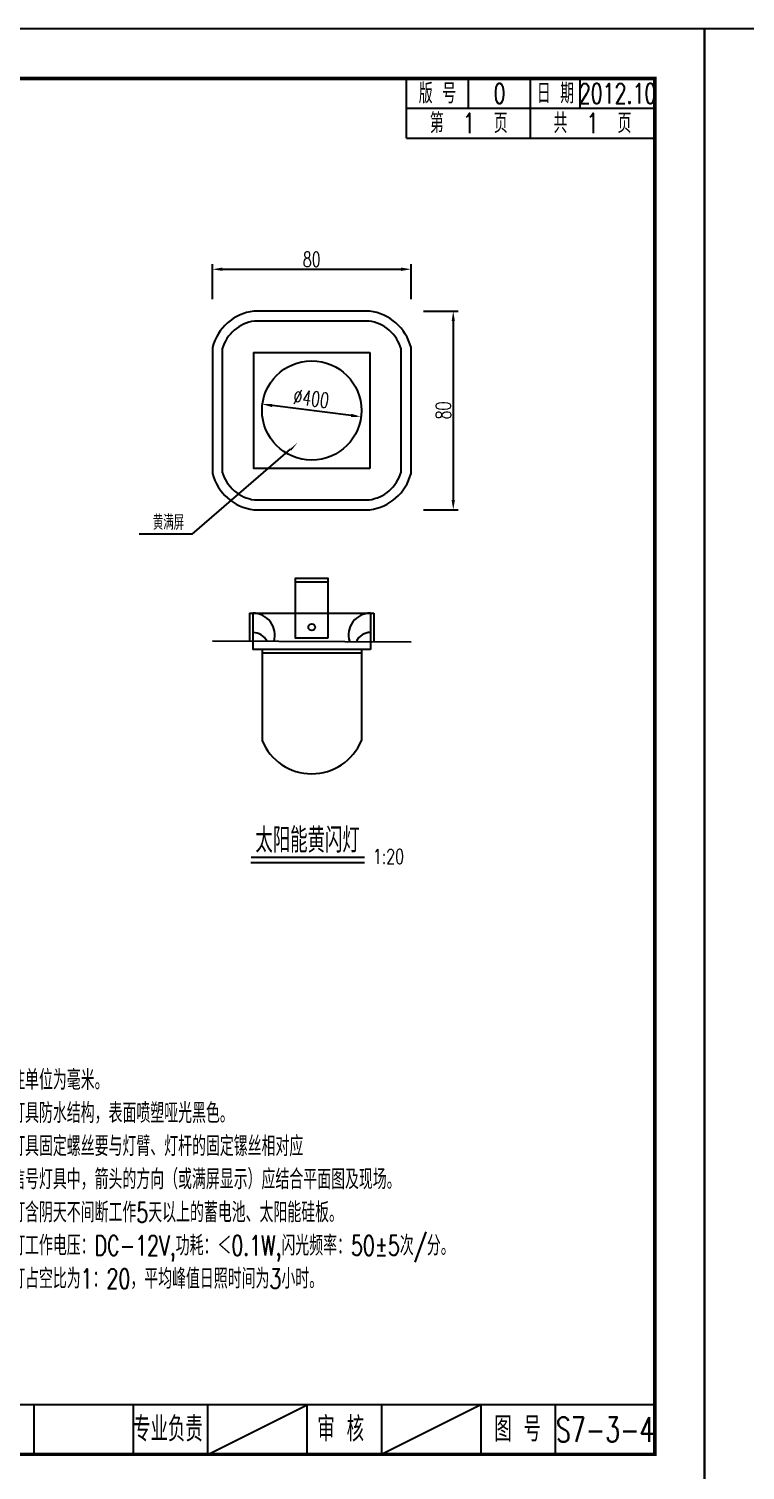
# Model space of a CAD drawing. Extents: x 12342 to 271026, y -9164 to -8044.
# Drawn here: x 13133.9 to 13278.1, y -8857.7 to -8567.5 of the extents above; entities that cross this region are included whole.
import ezdxf
from ezdxf.enums import TextEntityAlignment as Align

# ---------------------------------------------------------------- set-up
doc = ezdxf.new("R2010")
doc.units = 0
doc.header["$LTSCALE"] = 2
doc.header["$PDMODE"] = 32
doc.header["$PDSIZE"] = 0.3
doc.layers.get('0').update_dxf_attribs({"linetype": 'CONTINUOUS'})
doc.layers.get('DEFPOINTS').update_dxf_attribs({"linetype": 'CONTINUOUS'})
for name, color, linetype in [('1111111111', 7, 'CONTINUOUS'), ('图层1', 7, 'CONTINUOUS'), ('图框', 7, 'CONTINUOUS'), ('尺寸标注', 4, 'CONTINUOUS'), ('文字', 7, 'CONTINUOUS'), ('边线', 7, 'CONTINUOUS')]:
    doc.layers.add(name, color=color, linetype=linetype)
doc.styles.get("Standard").update_dxf_attribs({"font": 'simplex1.shx', "width": 0.7, "bigfont": 'hztxt.shx'})
doc.dimstyles.new('1：20', dxfattribs={"dimtxt": 3, "dimasz": 2, "dimexe": 1, "dimexo": 1, "dimgap": 0.5, "dimtad": 1, "dimlfac": 2, "dimrnd": 0.0095, "dimdsep": 46, "dimtxsty": 'Standard', "dimcen": 0.09, "dimclrd": 256, "dimclre": 256, "dimclrt": 256, "dimadec": 0, "dimazin": 0, "dimtfac": 1, "dimtix": 1, "dimtmove": 2, "dimatfit": 3, "dimfxl": 0, "dimtolj": 1, "dimtzin": 0, "dimarcsym": 0})

# ---------------------------------------------------------------- blocks, each defined once
blk = doc.blocks.new('series')
at = {"width": 0.75}
for tag, height, p in [('页码', 4, (-35, -19)), ('图名', 5, (-220, -282)), ('图号', 5, (-20, -282))]:
    blk.add_attdef(tag, text='', height=height, dxfattribs=at).set_placement(p, align=Align.MIDDLE_CENTER)
blk = doc.blocks.new('*D698')
at = {"layer": 'DEFPOINTS', "color": 0}
for p in [(13180.94, -8643.12), (13200.78, -8645.63)]:
    blk.add_point(p, dxfattribs=at)
at = {"layer": '尺寸标注', "lineweight": -2}
blk.add_line((13198.79, -8645.38), (13182.92, -8643.37), dxfattribs=at)
at = {"layer": '尺寸标注'}
for points in [[(13182.96, -8643.04), (13182.88, -8643.71), (13180.94, -8643.12)], [(13198.84, -8645.05), (13198.75, -8645.71), (13200.78, -8645.63)]]:
    blk.add_solid(points, dxfattribs=at)
at = {"layer": '尺寸标注', "insert": (13190.76, -8641.96), "char_height": 3, "attachment_point": 5, "rotation": 352.8058}
blk.add_mtext('\\A1;%%c400', dxfattribs=at)
blk = doc.blocks.new('*D700')
at = {"layer": 'DEFPOINTS', "color": 0}
for p in [(13210.86, -8615.95), (13170.86, -8637.2), (13210.86, -8637.2)]:
    blk.add_point(p, dxfattribs=at)
at = {"layer": '尺寸标注', "lineweight": -2}
for p, q in [((13170.86, -8621.95), (13170.86, -8614.95)), ((13210.86, -8621.95), (13210.86, -8614.95)), ((13172.86, -8615.95), (13208.86, -8615.95))]:
    blk.add_line(p, q, dxfattribs=at)
at = {"layer": '尺寸标注'}
for points in [[(13172.86, -8615.61), (13172.86, -8616.28), (13170.86, -8615.95)], [(13208.86, -8615.61), (13208.86, -8616.28), (13210.86, -8615.95)]]:
    blk.add_solid(points, dxfattribs=at)
at = {"layer": '尺寸标注', "insert": (13190.86, -8613.95), "char_height": 3, "attachment_point": 5}
blk.add_mtext('\\A1;80', dxfattribs=at)
blk = doc.blocks.new('*D701')
at = {"layer": 'DEFPOINTS', "color": 0}
for p in [(13198.28, -8624.38), (13198.28, -8664.38), (13219.35, -8664.38)]:
    blk.add_point(p, dxfattribs=at)
at = {"layer": '尺寸标注', "lineweight": -2}
for p, q in [((13213.35, -8624.38), (13220.35, -8624.38)), ((13219.35, -8626.38), (13219.35, -8662.38)), ((13213.35, -8664.38), (13220.35, -8664.38))]:
    blk.add_line(p, q, dxfattribs=at)
at = {"layer": '尺寸标注'}
for points in [[(13219.02, -8626.38), (13219.68, -8626.38), (13219.35, -8624.38)], [(13219.02, -8662.38), (13219.68, -8662.38), (13219.35, -8664.38)]]:
    blk.add_solid(points, dxfattribs=at)
at = {"layer": '尺寸标注', "insert": (13217.35, -8644.38), "char_height": 3, "attachment_point": 5, "rotation": 90}
blk.add_mtext('\\A1;80', dxfattribs=at)
blk = doc.blocks.new('DIM')
at = {"color": 4}
blk.add_lwpolyline([(-1, -0.1, 0.2, 0, 0), (0, 0, 0, 0, 0)], format="xyseb", dxfattribs=at)

msp = doc.modelspace()

# ---------------------------------------------------------------- linework, layer by layer
at = {"layer": '图层1', "color": 1}
for p, q in [((13202.523095, -8624.376805), (13179.189762, -8624.376805)), ((13170.856429, -8631.710139), (13170.856429, -8657.043472)), ((13210.856429, -8657.043472), (13210.856429, -8631.710139)), ((13179.189762, -8664.376805), (13202.523095, -8664.376805))]:
    msp.add_line(p, q, dxfattribs=at)
at = {"layer": '图层1', "color": 3}
for p, q in [((13202.389399, -8626.376805), (13179.323458, -8626.376805)), ((13172.856429, -8631.98001), (13172.856429, -8656.7736)), ((13208.856429, -8656.7736), (13208.856429, -8631.98001)), ((13179.323458, -8662.376805), (13202.389399, -8662.376805))]:
    msp.add_line(p, q, dxfattribs=at)
at = {"layer": '图层1', "color": 2}
msp.add_line((13202.523095, -8632.710139), (13202.523095, -8656.043472), dxfattribs=at)
msp.add_lwpolyline([(13202.523095, -8656.043472), (13179.189762, -8656.043472), (13179.189762, -8632.710139), (13202.523095, -8632.710139)], dxfattribs=at)
at = {"layer": '图层1', "color": 4}
msp.add_lwpolyline([(13186.488637, -8652.143673), (13166.698932, -8669.27439), (13156.150881, -8669.27439)], dxfattribs=at)
at = {"layer": '图层1', "color": 2}
msp.add_lwpolyline([(13194.189762, -8690.17499), (13194.189762, -8678.178126), (13187.523095, -8678.178126), (13187.523095, -8690.17499)], close=True, dxfattribs=at)
at = {"layer": '图层1', "color": 1}
msp.add_circle((13190.856429, -8644.376805), 10, dxfattribs=at)
for centre, start, end in [((13180.437171, -8634.19583), 97.24007086, 165.45548358), ((13201.275687, -8634.19583), 14.54451642, 82.75992914), ((13180.437171, -8654.55778), 194.54451642, 262.75992914), ((13201.275687, -8654.55778), 277.24007086, 345.45548358)]:
    msp.add_arc(centre, 9.897943, start, end, dxfattribs=at)
at = {"layer": '图层1', "color": 3}
for centre, start, end in [((13180.437171, -8634.19583), 98.10646676, 163.706574), ((13201.275687, -8634.19583), 16.293426, 81.89353324), ((13180.437171, -8654.55778), 196.293426, 261.89353324), ((13201.275687, -8654.55778), 278.10646676, 343.706574)]:
    msp.add_arc(centre, 7.897943, start, end, dxfattribs=at)
at = {"layer": '图框'}
for p, q in [((13209.923771, -8589.543704), (13209.923771, -8577.543704)), ((13222.423771, -8583.543704), (13222.423771, -8577.543704)), ((13234.923771, -8583.543704), (13234.923771, -8577.543704)), ((13244.923771, -8583.543704), (13244.923771, -8577.543704)), ((13209.923771, -8583.543704), (13259.923771, -8583.543704)), ((13234.923771, -8589.543704), (13234.923771, -8583.543704)), ((13209.923771, -8589.543704), (13259.923771, -8589.543704)), ((13224.923771, -8844.543704), (13204.923771, -8854.543704))]:
    msp.add_line(p, q, dxfattribs=at)
at = {"layer": '图框', "linetype": 'Continuous'}
msp.add_line((13169.923771, -8854.543704), (13189.923771, -8844.543704), dxfattribs=at)
at = {"layer": '图框'}
for points in [[(13269.923771, -8864.543704), (13269.923771, -8567.543704), (12849.923771, -8567.543704), (12849.923771, -8864.543704)], [(13689.923771, -8864.543704), (13689.923771, -8567.543704), (13269.923771, -8567.543704), (13269.923771, -8864.543704)]]:
    msp.add_lwpolyline(points, close=True, dxfattribs=at)
for points, const_width in [([(13259.923771, -8577.543704), (12879.923771, -8577.543704), (12879.923771, -8854.543704), (13259.923771, -8854.543704), (13259.923771, -8577.543704)], 0.7), ([(12879.923771, -8844.543704), (13259.923771, -8844.543704)], 0.4), ([(13134.923771, -8854.543704), (13134.923771, -8844.543704)], 0.4), ([(13154.923771, -8854.543704), (13154.923771, -8844.543704)], 0.4), ([(13154.923771, -8854.543704), (13154.923771, -8844.543704)], 0.4), ([(13169.923771, -8854.543704), (13169.923771, -8844.543704)], 0.4), ([(13189.923771, -8854.543704), (13189.923771, -8844.543704)], 0.4), ([(13204.923771, -8854.543704), (13204.923771, -8844.543704)], 0.4), ([(13224.923771, -8854.543704), (13224.923771, -8844.543704)], 0.4), ([(13239.923771, -8854.543704), (13239.923771, -8844.543704)], 0.4)]:
    msp.add_lwpolyline(points, dxfattribs=dict(at, const_width=const_width))
at = {"layer": '文字'}
msp.add_line((13178.612592, -8735.353006), (13201.509818, -8735.353006), dxfattribs=at)
at = {"layer": '文字', "const_width": 0.4}
msp.add_lwpolyline([(13178.612592, -8734.353006), (13201.509818, -8734.353006)], dxfattribs=at)
at = {"layer": '边线', "color": 3}
for p, q in [((13187.523095, -8678.844793), (13194.189762, -8678.844793)), ((13179.023095, -8685.178126), (13179.023095, -8690.844793)), ((13202.689762, -8685.17499), (13202.689762, -8690.841657)), ((13180.856429, -8693.178126), (13200.856429, -8693.178126))]:
    msp.add_line(p, q, dxfattribs=at)
at = {"layer": '边线', "color": 1}
for p, q in [((13178.356429, -8685.17499), (13203.356429, -8685.17499)), ((13178.356429, -8685.178126), (13178.356429, -8690.844793)), ((13203.356429, -8685.17499), (13203.356429, -8690.841657)), ((13210.856429, -8691.016349), (13170.856429, -8690.841657))]:
    msp.add_line(p, q, dxfattribs=at)
at = {"layer": '边线', "color": 2}
for p, q in [((13179.023095, -8690.844793), (13179.023095, -8692.511459)), ((13202.689762, -8692.508323), (13179.023095, -8692.511459)), ((13180.856429, -8692.511459), (13180.856429, -8710.844793)), ((13200.856429, -8692.511459), (13200.856429, -8710.844793)), ((13202.689762, -8690.841657), (13202.689762, -8692.508323))]:
    msp.add_line(p, q, dxfattribs=at)
at = {"layer": '边线', "color": 3}
msp.add_circle((13190.856429, -8688.011459), 0.666667, dxfattribs=at)
for centre, radius, start, end in [((13179.023095, -8689.608318), 4.430192, 343.79339852, 90), ((13202.689762, -8689.605182), 4.430192, 90, 196.20660148), ((13179.023095, -8692.247325), 3.168896, 26.26947363, 90), ((13202.689762, -8692.244189), 3.168896, 90, 153.73052637)]:
    msp.add_arc(centre, radius, start, end, dxfattribs=at)
at = {"layer": '边线', "color": 2}
msp.add_arc((13190.856429, -8706.678126), 10.833333, 202.61986495, 337.38013505, dxfattribs=at)

# ---------------------------------------------------------------- block references
at = {"layer": '图层1', "xscale": 1.99999999999999, "yscale": 2, "zscale": 2, "rotation": 40.88070080595188}
msp.add_blockref('DIM', (13188.000785, -8650.834701), dxfattribs=at)
at = {"layer": '图框'}
ref = msp.add_blockref('series', (13269.923771, -8567.543704), dxfattribs=at)
ref.add_attrib('页码', '第  1  页    共  1  页', dxfattribs={"layer": '0', "height": 4, "width": 0.7}).set_placement((13234.923771, -8586.543704), align=Align.MIDDLE_CENTER)
ref.add_attrib('图名', '交通信号灯灯组大样', dxfattribs={"layer": '0', "height": 5, "width": 0.7}).set_placement((13049.923771, -8849.543704), align=Align.MIDDLE_CENTER)
ref.add_attrib('图号', 'S7-3-4', dxfattribs={"layer": '0', "height": 5, "width": 0.7}).set_placement((13249.923771, -8849.543704), align=Align.MIDDLE_CENTER)

# ---------------------------------------------------------------- texts
at = {"layer": '1111111111', "color": 7, "width": 0.7}
msp.add_text('黄满屏', height=3, dxfattribs=at).set_placement((13158.872368, -8668.413284))
at = {"layer": '图框', "width": 0.7}
for s, height, p in [('版 号', 4, (13216.173771, -8580.543704)), ('0', 4, (13228.673771, -8580.543704)), ('日 期', 4, (13239.923771, -8580.543704)), ('2012.10', 4, (13252.423771, -8580.543704)), ('专业负责', 5, (13161.913999, -8849.449117)), ('审 核', 5, (13196.687804, -8849.449117)), ('图 号', 5, (13232.306974, -8849.449117))]:
    msp.add_text(s, height=height, dxfattribs=at).set_placement(p, align=Align.MIDDLE_CENTER)
at = {"layer": '尺寸标注', "color": 0, "insert": (13112.907053, -8768.813448), "char_height": 3.5, "width": 126.79463338, "attachment_point": 1}
msp.add_mtext('{\\H1.429x;\\C7;注\\C256;\\P\\H0.8x;\\C0;  1、本图标注单位为毫米。\\P  2、信号灯灯具防水结构，表面喷塑哑光黑色。\\P  3、信号灯灯具固定螺丝要与灯臂、灯杆的\\H0.9998x;固定镙丝相对应\\P  4、机动车信号灯具中，箭头的方向（或满屏显示）应结合平面图及现场。\\P  5、太阳能灯含阴天不间断工作5天以上的蓄电池、太阳能硅板。\\P  6、太阳能灯工作电压：DC-12V,功耗：＜0.1W,闪光频率：50±5次/分。\\P  7、太阳能灯占空比为1：20，平均峰值日照时间为3小时。}', dxfattribs=at)
at = {"layer": '文字', "width": 0.7}
for s, height, p in [('太阳能黄闪灯', 5, (13190.023116, -8730.88777)), ('1:20', 3, (13206.297684, -8734.175104))]:
    msp.add_text(s, height=height, dxfattribs=at).set_placement(p, align=Align.MIDDLE_CENTER)

# ---------------------------------------------------------------- dimensions: what is measured, and where the dimension line sits
at = {"layer": '尺寸标注'}
dim = msp.add_linear_dim(base=(13210.856429, -8615.947789), p1=(13170.856429, -8637.203699), p2=(13210.856429, -8637.203699), dimstyle='1：20', dxfattribs=at)
dim.commit()
dim.dimension.update_dxf_attribs({"geometry": '*D700', "text_midpoint": (13190.856429, -8613.947789)})
dim = msp.add_linear_dim(base=(13219.349143, -8664.376805), p1=(13198.277215, -8624.376805), p2=(13198.277215, -8664.376805), angle=90, dimstyle='1：20', dxfattribs=at)
dim.commit()
dim.dimension.update_dxf_attribs({"geometry": '*D701', "text_midpoint": (13217.349143, -8644.376805)})
dim = msp.add_diameter_dim_2p(p1=(13200.777702, -8645.629136), p2=(13180.935155, -8643.124475), text='%%c400', dimstyle='1：20', dxfattribs=at)
dim.commit()
dim.dimension.update_dxf_attribs({"geometry": '*D698', "text_midpoint": (13190.760963, -8641.964076), "dimtype": 163})

doc.saveas('drawing.dxf')
